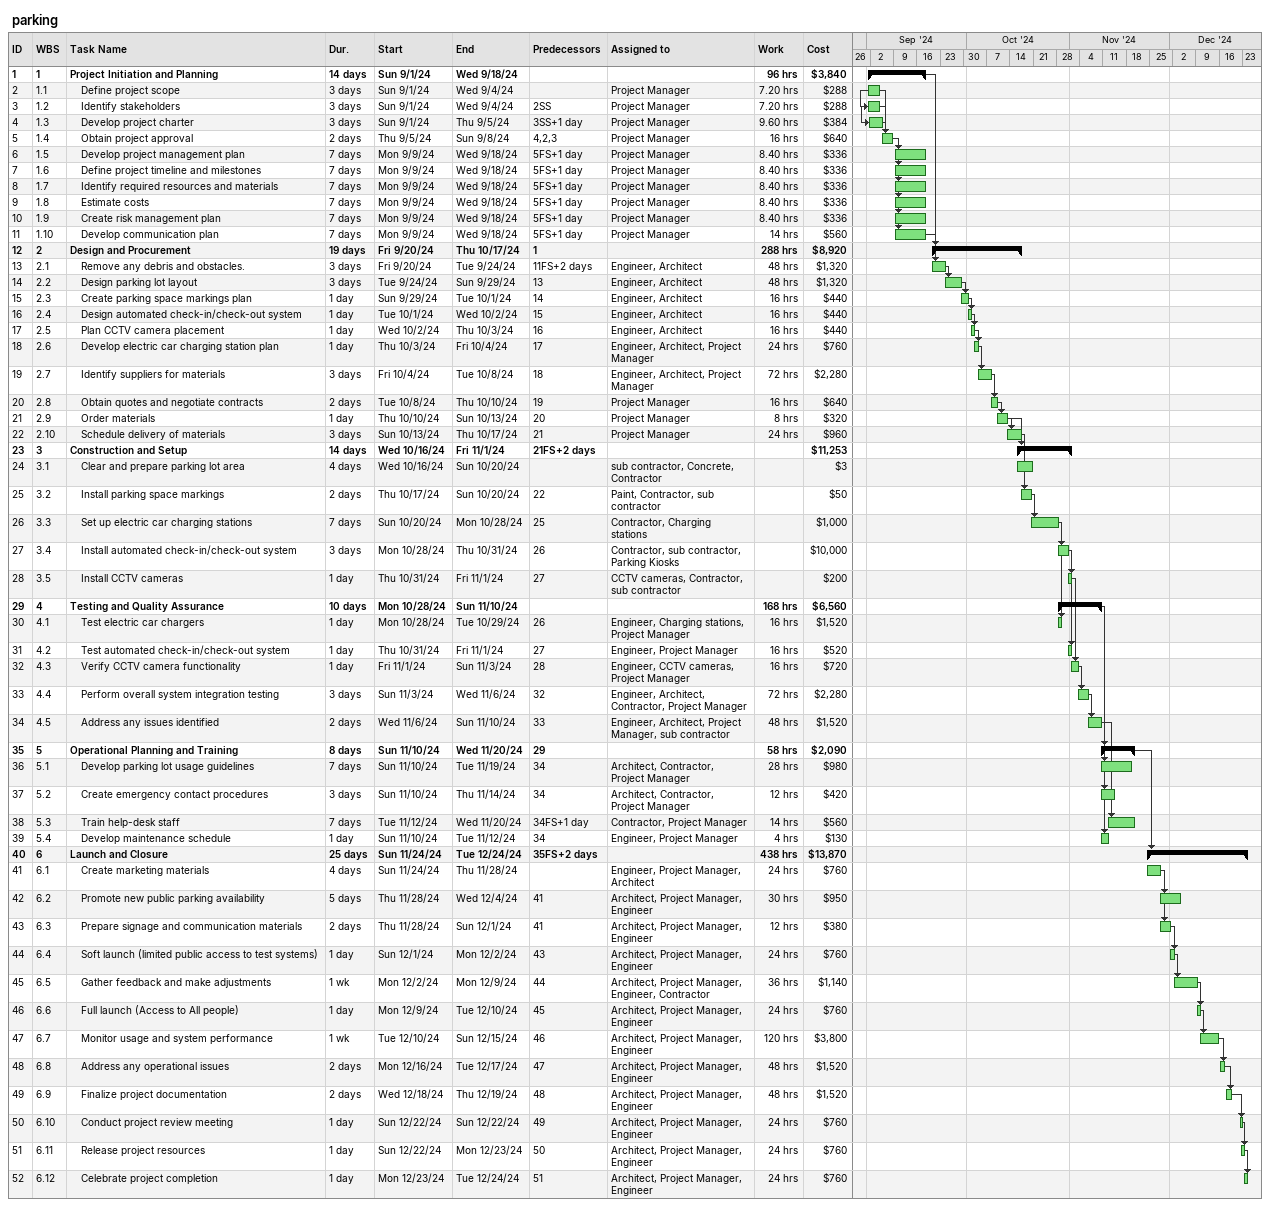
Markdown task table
parking

| ID | WBS | Task | Duration | Start | Finish | Predecessors | Resources | Work (h) | Cost ($) |
|---|---|---|---|---|---|---|---|---|---|
| 1 | 1 | **Project Initiation and Planning** | 14d | 2024-09-01 | 2024-09-18 |  |  | 96 | 3840 |
| 2 | 1.1 | Define project scope | 3d | 2024-09-01 | 2024-09-04 |  | Project Manager | 7.20 | 288 |
| 3 | 1.2 | Identify stakeholders | 3d | 2024-09-01 | 2024-09-04 | 2SS | Project Manager | 7.20 | 288 |
| 4 | 1.3 | Develop project charter | 3d | 2024-09-01 | 2024-09-05 | 3SS+1d | Project Manager | 9.60 | 384 |
| 5 | 1.4 | Obtain project approval | 2d | 2024-09-05 | 2024-09-08 | 4, 2, 3 | Project Manager | 16 | 640 |
| 6 | 1.5 | Develop project management plan | 7d | 2024-09-09 | 2024-09-18 | 5FS+1d | Project Manager | 8.40 | 336 |
| 7 | 1.6 | Define project timeline and milestones | 7d | 2024-09-09 | 2024-09-18 | 5FS+1d | Project Manager | 8.40 | 336 |
| 8 | 1.7 | Identify required resources and materials | 7d | 2024-09-09 | 2024-09-18 | 5FS+1d | Project Manager | 8.40 | 336 |
| 9 | 1.8 | Estimate costs | 7d | 2024-09-09 | 2024-09-18 | 5FS+1d | Project Manager | 8.40 | 336 |
| 10 | 1.9 | Create risk management plan | 7d | 2024-09-09 | 2024-09-18 | 5FS+1d | Project Manager | 8.40 | 336 |
| 11 | 1.10 | Develop communication plan | 7d | 2024-09-09 | 2024-09-18 | 5FS+1d | Project Manager | 14 | 560 |
| 12 | 2 | **Design and Procurement** | 19d | 2024-09-20 | 2024-10-17 | 1 |  | 288 | 8920 |
| 13 | 2.1 | Remove any debris and obstacles. | 3d | 2024-09-20 | 2024-09-24 | 11FS+2d | Engineer, Architect | 48 | 1320 |
| 14 | 2.2 | Design parking lot layout | 3d | 2024-09-24 | 2024-09-29 | 13 | Engineer, Architect | 48 | 1320 |
| 15 | 2.3 | Create parking space markings plan | 1d | 2024-09-29 | 2024-10-01 | 14 | Engineer, Architect | 16 | 440 |
| 16 | 2.4 | Design automated check-in/check-out system | 1d | 2024-10-01 | 2024-10-02 | 15 | Engineer, Architect | 16 | 440 |
| 17 | 2.5 | Plan CCTV camera placement | 1d | 2024-10-02 | 2024-10-03 | 16 | Engineer, Architect | 16 | 440 |
| 18 | 2.6 | Develop electric car charging station plan | 1d | 2024-10-03 | 2024-10-04 | 17 | Engineer, Architect, Project Manager | 24 | 760 |
| 19 | 2.7 | Identify suppliers for materials | 3d | 2024-10-04 | 2024-10-08 | 18 | Engineer, Architect, Project Manager | 72 | 2280 |
| 20 | 2.8 | Obtain quotes and negotiate contracts | 2d | 2024-10-08 | 2024-10-10 | 19 | Project Manager | 16 | 640 |
| 21 | 2.9 | Order materials | 1d | 2024-10-10 | 2024-10-13 | 20 | Project Manager | 8 | 320 |
| 22 | 2.10 | Schedule delivery of materials | 3d | 2024-10-13 | 2024-10-17 | 21 | Project Manager | 24 | 960 |
| 23 | 3 | **Construction and Setup** | 14d | 2024-10-16 | 2024-11-01 | 21FS+2d |  |  | 11253 |
| 24 | 3.1 | Clear and prepare parking lot area | 4d | 2024-10-16 | 2024-10-20 |  | sub contractor, Concrete, Contractor |  | 3 |
| 25 | 3.2 | Install parking space markings | 2d | 2024-10-17 | 2024-10-20 | 22 | Paint, Contractor, sub contractor |  | 50 |
| 26 | 3.3 | Set up electric car charging stations | 7d | 2024-10-20 | 2024-10-28 | 25 | Contractor, Charging stations |  | 1000 |
| 27 | 3.4 | Install automated check-in/check-out system | 3d | 2024-10-28 | 2024-10-31 | 26 | Contractor, sub contractor, Parking Kiosks |  | 10000 |
| 28 | 3.5 | Install CCTV cameras | 1d | 2024-10-31 | 2024-11-01 | 27 | CCTV cameras, Contractor, sub contractor |  | 200 |
| 29 | 4 | **Testing and Quality Assurance** | 10d | 2024-10-28 | 2024-11-10 |  |  | 168 | 6560 |
| 30 | 4.1 | Test electric car chargers | 1d | 2024-10-28 | 2024-10-29 | 26 | Engineer, Charging stations, Project Manager | 16 | 1520 |
| 31 | 4.2 | Test automated check-in/check-out system | 1d | 2024-10-31 | 2024-11-01 | 27 | Engineer, Project Manager | 16 | 520 |
| 32 | 4.3 | Verify CCTV camera functionality | 1d | 2024-11-01 | 2024-11-03 | 28 | Engineer, CCTV cameras, Project Manager | 16 | 720 |
| 33 | 4.4 | Perform overall system integration testing | 3d | 2024-11-03 | 2024-11-06 | 32 | Engineer, Architect, Contractor, Project Manager | 72 | 2280 |
| 34 | 4.5 | Address any issues identified | 2d | 2024-11-06 | 2024-11-10 | 33 | Engineer, Architect, Project Manager, sub contractor | 48 | 1520 |
| 35 | 5 | **Operational Planning and Training** | 8d | 2024-11-10 | 2024-11-20 | 29 |  | 58 | 2090 |
| 36 | 5.1 | Develop parking lot usage guidelines | 7d | 2024-11-10 | 2024-11-19 | 34 | Architect, Contractor, Project Manager | 28 | 980 |
| 37 | 5.2 | Create emergency contact procedures | 3d | 2024-11-10 | 2024-11-14 | 34 | Architect, Contractor, Project Manager | 12 | 420 |
| 38 | 5.3 | Train help-desk staff | 7d | 2024-11-12 | 2024-11-20 | 34FS+1d | Contractor, Project Manager | 14 | 560 |
| 39 | 5.4 | Develop maintenance schedule | 1d | 2024-11-10 | 2024-11-12 | 34 | Engineer, Project Manager | 4 | 130 |
| 40 | 6 | **Launch and Closure** | 25d | 2024-11-24 | 2024-12-24 | 35FS+2d |  | 438 | 13870 |
| 41 | 6.1 | Create marketing materials | 4d | 2024-11-24 | 2024-11-28 |  | Engineer, Project Manager, Architect | 24 | 760 |
| 42 | 6.2 | Promote new public parking availability | 5d | 2024-11-28 | 2024-12-04 | 41 | Architect, Project Manager, Engineer | 30 | 950 |
| 43 | 6.3 | Prepare signage and communication materials | 2d | 2024-11-28 | 2024-12-01 | 41 | Architect, Project Manager, Engineer | 12 | 380 |
| 44 | 6.4 | Soft launch (limited public access to test systems) | 1d | 2024-12-01 | 2024-12-02 | 43 | Architect, Project Manager, Engineer | 24 | 760 |
| 45 | 6.5 | Gather feedback and make adjustments | 1w | 2024-12-02 | 2024-12-09 | 44 | Architect, Project Manager, Engineer, Contractor | 36 | 1140 |
| 46 | 6.6 | Full launch (Access to All people) | 1d | 2024-12-09 | 2024-12-10 | 45 | Architect, Project Manager, Engineer | 24 | 760 |
| 47 | 6.7 | Monitor usage and system performance | 1w | 2024-12-10 | 2024-12-15 | 46 | Architect, Project Manager, Engineer | 120 | 3800 |
| 48 | 6.8 | Address any operational issues | 2d | 2024-12-16 | 2024-12-17 | 47 | Architect, Project Manager, Engineer | 48 | 1520 |
| 49 | 6.9 | Finalize project documentation | 2d | 2024-12-18 | 2024-12-19 | 48 | Architect, Project Manager, Engineer | 48 | 1520 |
| 50 | 6.10 | Conduct project review meeting | 1d | 2024-12-22 | 2024-12-22 | 49 | Architect, Project Manager, Engineer | 24 | 760 |
| 51 | 6.11 | Release project resources | 1d | 2024-12-22 | 2024-12-23 | 50 | Architect, Project Manager, Engineer | 24 | 760 |
| 52 | 6.12 | Celebrate project completion | 1d | 2024-12-23 | 2024-12-24 | 51 | Architect, Project Manager, Engineer | 24 | 760 |
